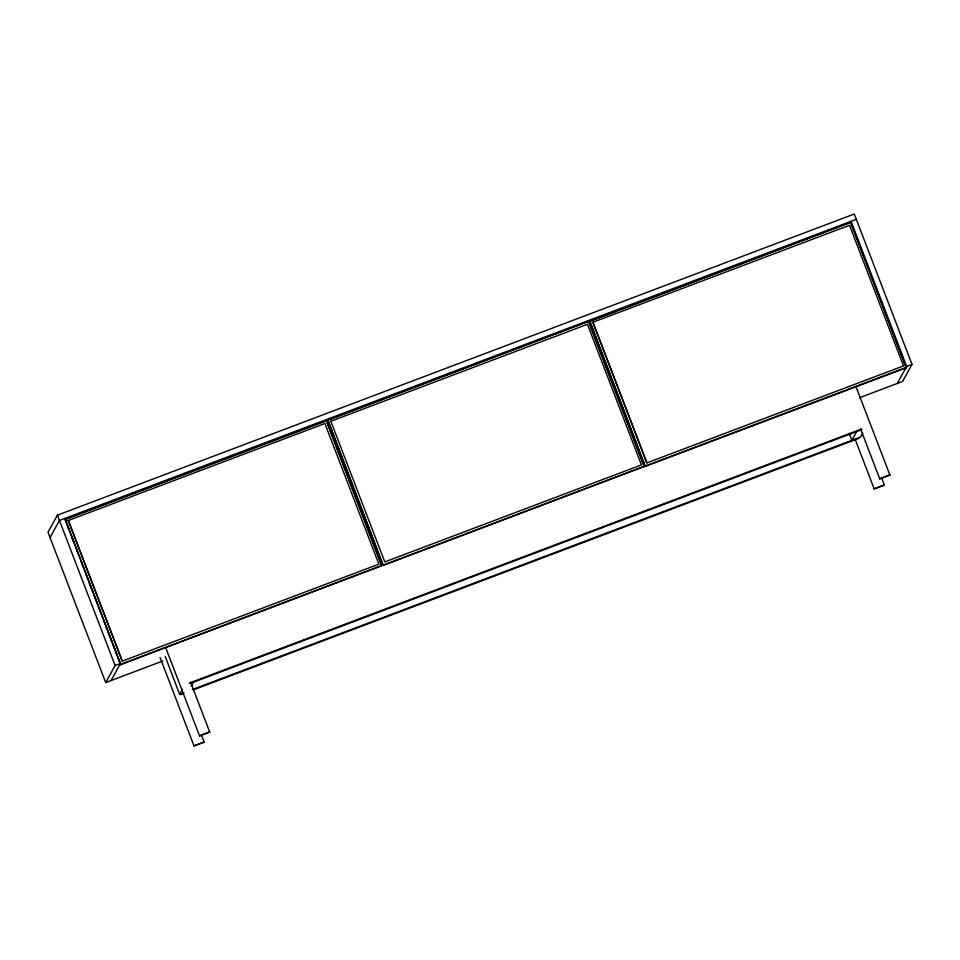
<?xml version="1.0" encoding="UTF-8"?>
<svg xmlns="http://www.w3.org/2000/svg" width="960" height="960" viewBox="0 0 960 960"><rect width="100%" height="100%" fill="white"/><g stroke="black" fill="none" stroke-linecap="round" stroke-linejoin="round"><path stroke-width="1.44" d="M859.428 397.752L902.592 381.444L912 364.392L854.28 214.032L57.408 515.172L48 532.224L105.72 682.572L162.888 660.972M50.04 537.528L59.448 520.476L856.32 219.348M66.036 522.396L65.244 519.096L326.28 420.456L381.96 565.5L120.636 664.656L117.96 657.672M68.28 520.512L324.912 423.504L378.864 564.168L122.268 661.14L68.28 520.512L122.268 661.14M105.72 682.572L115.128 665.52L120.444 663.516L64.764 518.46M111.024 680.568L120.444 663.516M120.636 664.656L65.244 519.096M326.28 420.456L381.132 564.612M327.78 419.88L383.172 565.44L644.484 466.284L588.804 321.24L327.78 419.88L383.172 565.44M165.276 656.592L179.628 694.38L182.4 689.352M191.256 686.004L193.332 682.236M588.804 321.24L328.896 419.868M589.572 321.36L850.884 222.204L906.276 367.764L645.252 466.404L589.572 321.36L850.884 222.204M592.896 322.272L849.516 225.252L903.48 365.916L646.872 462.888L592.896 322.272L646.872 462.888M645.252 466.404L589.848 320.844M856.668 431.568L851.808 440.364L849.132 433.38M862.752 433.248L860.664 437.016L192.372 689.556M897.276 383.448L906.684 366.396L912 364.392M199.548 735.852L209.712 732.012L199.548 735.852L166.128 648.792M194.004 745.908L204.156 742.068L194.004 745.908L160.056 657.456M879.732 478.812L889.884 474.972L879.732 478.812L860.628 429.06M874.176 488.868L884.34 485.028L874.176 488.868L855.084 439.116M64.968 519.6L324.6 421.488M119.784 664.704L906.564 367.248M189.288 683.088L861.792 428.952M190.224 683.412L861.732 429.648M179.628 694.38L183.96 692.736M180.696 694.644L183.492 693.588M193.296 689.88L858.792 438.396M851.004 221.352L906.684 366.396M851.136 224.112L906.276 367.764M856.464 387.912L889.884 474.972M881.688 478.116L884.34 485.028M589.056 323.148L644.208 466.8M190.62 682.26L209.712 732.012M201.504 735.156L204.156 742.068M67.104 525.18L68.712 529.368M71.928 537.732L73.524 541.92M76.74 550.284L78.348 554.472M81.024 561.444L83.16 567.024M85.848 573.996L87.984 579.576M89.052 582.36L92.796 592.128M93.876 594.912L97.62 604.68M98.688 607.464L100.296 611.652M101.364 614.448L102.444 617.232M103.512 620.016L105.12 624.204M106.188 627L107.256 629.784M108.324 632.568L109.932 636.756M111 639.552L112.08 642.336M113.148 645.12L114.756 649.308M115.824 652.104L116.892 654.888M57.408 515.172L115.128 665.52M330.84 421.26L587.448 324.288L641.424 464.916L384.792 561.924L330.84 421.26"/></g></svg>
